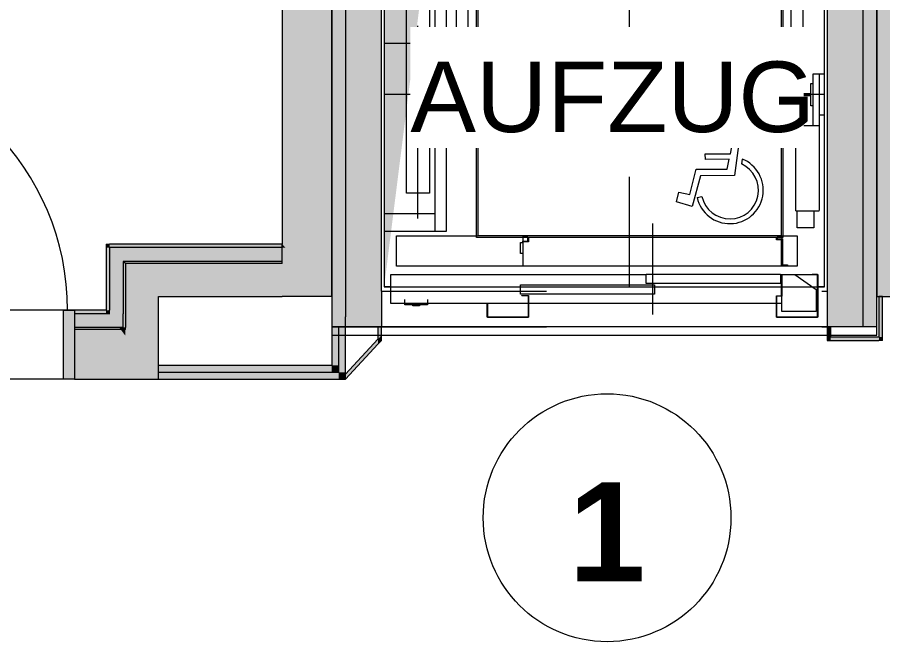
# Model space of a CAD drawing. Header units: metres. Extents: x -3 to 205, y -18 to 45.
# Drawn here: x 174.762 to 177.905, y 32.805 to 35.072 of the extents above; entities that cross this region are included whole.
import ezdxf

# ---------------------------------------------------------------- set-up
doc = ezdxf.new("R2010")
doc.units = ezdxf.units.M
doc.header["$MEASUREMENT"] = 0
doc.set_wipeout_variables(frame=1)
for name, pattern in [('Achse', [0.004, 0.002, -0.001, 0, -0.001]), ('Grenzlinie', [0.008, 0.003, -0.005]), ('Strichlinie mittel', [0.003, 0.002, -0.001]), ('Wipeout_Contour', [1, 0, -1])]:
    doc.linetypes.add(name, pattern=pattern)
for name, color, linetype in [('120 Wand Innen tragend', 7, 'Continuous'), ('170 Schachtwände', 7, 'Continuous'), ('430 Aufzug', 7, 'Continuous'), ('905 VP Beschriftung Übersicht.Übersicht', 7, 'Continuous')]:
    doc.layers.add(name, color=color, linetype=linetype)
doc.styles.add('ERSTELLTER_STIL_10', font='arial.ttf')
doc.styles.add('ERSTELLTER_STIL_9', font='arial.ttf')

# ---------------------------------------------------------------- blocks, each defined once
blk = doc.blocks.new('Wand_1_1', base_point=(176.0842, 34.0783))
at = {"layer": '430 Aufzug', "linetype": 'Continuous', "lineweight": 0, "true_color": 0x000000}
for points in [[(175.9042, 35.9383), (175.9542, 35.8883), (175.9542, 35.9383)], [(175.9042, 35.8883), (175.9542, 35.8883), (175.9042, 35.9383)], [(175.9042, 35.8883), (175.9042, 33.9483), (175.9542, 33.9844), (175.9542, 35.8883)], [(175.9542, 35.8883), (176.0842, 35.7583), (176.0842, 35.8883)], [(175.9542, 35.7583), (176.0842, 35.7583), (175.9542, 35.8883)], [(175.9542, 35.7583), (175.9542, 34.0783), (176.0842, 34.0783), (176.0842, 35.7583)], [(176.0842, 34.0783), (175.9542, 33.9844), (175.9542, 33.9483), (176.0842, 33.9483)], [(175.9542, 33.9844), (176.0842, 34.0783), (175.9542, 34.0783)], [(175.9542, 33.9844), (175.9042, 33.9483), (175.9542, 33.9483)]]:
    blk.add_hatch(color=18, dxfattribs=at).paths.add_polyline_path(points)
at = {"layer": '430 Aufzug', "color": 7, "linetype": 'Continuous', "lineweight": 18}
for p, q in [((176.0842, 35.8883), (175.9542, 35.8883)), ((175.9542, 35.8883), (175.9542, 35.7583)), ((175.9542, 35.7583), (175.9542, 34.0783)), ((175.9542, 34.0783), (175.9542, 33.9844)), ((175.9542, 33.9483), (175.9542, 33.9844))]:
    blk.add_line(p, q, dxfattribs=at)
at = {"layer": '430 Aufzug', "color": 7, "linetype": 'Continuous', "lineweight": 13, "flags": 128}
for points in [[(175.9042, 35.9383), (175.9542, 35.9383)], [(175.9042, 35.9383), (175.9042, 33.9483)], [(175.9042, 33.9483), (175.9542, 33.9483)]]:
    blk.add_lwpolyline(points, dxfattribs=at)
at = {"layer": '430 Aufzug', "color": 7, "linetype": 'Continuous', "lineweight": 18, "flags": 128}
for points in [[(176.0842, 34.0783), (176.0842, 35.7583)], [(175.9542, 33.9483), (176.0842, 33.9483)]]:
    blk.add_lwpolyline(points, dxfattribs=at)
blk = doc.blocks.new('Wand_3_1', base_point=(177.7042, 35.7583))
at = {"layer": '430 Aufzug', "linetype": 'Continuous', "lineweight": 0, "true_color": 0x000000}
for points in [[(177.8342, 35.8883), (177.8342, 33.9844), (177.8842, 33.9483), (177.8842, 35.8883)], [(177.8342, 34.0783), (177.8342, 35.7583), (177.7042, 35.7583), (177.7042, 34.0783)], [(177.7042, 34.0783), (177.7042, 33.9483), (177.8342, 33.9483), (177.8342, 33.9844)], [(177.7042, 34.0783), (177.8342, 33.9844), (177.8342, 34.0783)], [(177.8342, 33.9844), (177.8342, 33.9483), (177.8842, 33.9483)]]:
    blk.add_hatch(color=18, dxfattribs=at).paths.add_polyline_path(points)
at = {"layer": '430 Aufzug', "color": 7, "linetype": 'Continuous', "lineweight": 18}
for p, q in [((177.8342, 35.7583), (177.8342, 35.8883)), ((177.8342, 34.0783), (177.8342, 35.7583)), ((177.8342, 33.9844), (177.8342, 34.0783)), ((177.8342, 33.9483), (177.8342, 33.9844))]:
    blk.add_line(p, q, dxfattribs=at)
at = {"layer": '430 Aufzug', "color": 7, "linetype": 'Continuous', "lineweight": 13, "flags": 128}
for points in [[(177.8842, 33.9483), (177.8842, 35.8883)], [(177.8842, 33.9483), (177.8342, 33.9483)]]:
    blk.add_lwpolyline(points, dxfattribs=at)
at = {"layer": '430 Aufzug', "color": 7, "linetype": 'Continuous', "lineweight": 18, "flags": 128}
for points in [[(177.7042, 35.7583), (177.7042, 34.0783)], [(177.8342, 33.9483), (177.7042, 33.9483)]]:
    blk.add_lwpolyline(points, dxfattribs=at)
blk = doc.blocks.new('Einfache Türöffnung[1]_1', base_point=(166.9792, 39.9833))
at = {"layer": '430 Aufzug', "color": 7, "linetype": 'Continuous', "lineweight": 18}
for p, q in [((176.0842, 34.0783), (176.0842, 33.9483)), ((177.7042, 34.0783), (177.7042, 33.9483))]:
    blk.add_line(p, q, dxfattribs=at)
at = {"layer": '430 Aufzug', "color": 7, "linetype": 'Grenzlinie', "lineweight": 13, "ltscale": 200}
for p, q in [((176.0842, 34.0783), (177.7042, 34.0783)), ((176.0842, 33.9483), (177.7042, 33.9483))]:
    blk.add_line(p, q, dxfattribs=at)
blk = doc.blocks.new('Einfache Türöffnung[2]_1', base_point=(166.9792, 39.9833))
at = {"layer": '430 Aufzug', "color": 7, "linetype": 'Continuous', "lineweight": 18}
for p, q in [((176.0842, 34.0783), (176.0842, 33.9483)), ((177.7042, 34.0783), (177.7042, 33.9483))]:
    blk.add_line(p, q, dxfattribs=at)
at = {"layer": '430 Aufzug', "color": 7, "linetype": 'Grenzlinie', "lineweight": 13, "ltscale": 200}
for p, q in [((176.0842, 34.0783), (177.7042, 34.0783)), ((176.0842, 33.9483), (177.7042, 33.9483))]:
    blk.add_line(p, q, dxfattribs=at)
blk = doc.blocks.new('Wand_6_1', base_point=(176.0842, 34.0783))
at = {"layer": '430 Aufzug', "color": 7, "linetype": 'Continuous', "lineweight": 13}
for name in ['Einfache Türöffnung[1]_1', 'Einfache Türöffnung[2]_1']:
    blk.add_blockref(name, (166.9792, 39.9833), dxfattribs=at)
blk = doc.blocks.new('Decke_19_1', base_point=(175.9042, 33.9183))
at = {"layer": '430 Aufzug', "color": 7, "linetype": 'Continuous', "lineweight": 13, "flags": 128}
blk.add_lwpolyline([(175.9042, 33.9183), (177.8842, 33.9183), (177.8842, 33.9483), (175.9042, 33.9483)], close=True, dxfattribs=at)
blk = doc.blocks.new('Decke_20_1', base_point=(175.9042, 33.9183))
at = {"layer": '430 Aufzug', "color": 7, "linetype": 'Grenzlinie', "lineweight": 13, "ltscale": 200, "flags": 128}
blk.add_lwpolyline([(175.9042, 33.9183), (177.8842, 33.9183), (177.8842, 33.9483), (175.9042, 33.9483)], close=True, dxfattribs=at)
blk = doc.blocks.new('Metall Zargentür Typ3 27[17]_1', base_point=(166.9792, 39.9833))
at = {"layer": '120 Wand Innen tragend', "linetype": 'Continuous', "lineweight": 0, "true_color": 0xffffff}
for points in [[(173.9792, 34.0083), (173.9792, 33.7583), (174.0292, 33.7583), (174.0292, 34.0083)], [(174.9692, 33.7583), (174.9692, 34.0083), (174.9292, 34.0083), (174.9292, 33.7583)]]:
    blk.add_hatch(color=7, dxfattribs=at).paths.add_polyline_path(points)
at = {"layer": '120 Wand Innen tragend', "color": 8, "linetype": 'Continuous', "lineweight": 0}
blk.add_line((174.0142, 34.0083), (174.0142, 34.9383), dxfattribs=at)
at = {"layer": '120 Wand Innen tragend', "color": 7, "linetype": 'Strichlinie mittel', "lineweight": 13, "ltscale": 200}
for p, q in [((174.9692, 34.0083), (173.9792, 34.0083)), ((174.9692, 33.7583), (173.9792, 33.7583))]:
    blk.add_line(p, q, dxfattribs=at)
at = {"layer": '120 Wand Innen tragend', "color": 7, "linetype": 'Continuous', "lineweight": 13}
for p, q in [((173.9792, 34.0083), (174.0292, 34.0083)), ((173.9792, 33.7583), (173.9792, 34.0083)), ((173.9792, 34.0083), (173.9792, 33.9958)), ((173.9792, 34.0083), (173.9792, 33.9958)), ((173.9792, 33.9958), (173.9792, 33.9458)), ((173.9792, 33.9958), (173.9792, 33.9458)), ((174.0292, 34.0083), (174.0292, 33.7583)), ((174.9292, 33.7583), (174.9292, 34.0083)), ((174.9292, 34.0083), (174.9692, 34.0083)), ((174.9692, 34.0083), (174.9692, 33.7583)), ((174.9692, 34.0083), (174.9692, 33.9958)), ((174.9692, 34.0083), (174.9692, 33.9958)), ((174.9692, 33.9958), (174.9692, 33.9458)), ((174.9692, 33.9958), (174.9692, 33.9458)), ((173.9792, 33.9458), (173.9792, 33.9383)), ((173.9792, 33.9458), (173.9792, 33.9383)), ((174.9692, 33.9458), (174.9692, 33.9383)), ((174.9692, 33.9458), (174.9692, 33.9383)), ((174.0292, 33.7583), (173.9792, 33.7583)), ((174.9692, 33.7583), (174.9292, 33.7583))]:
    blk.add_line(p, q, dxfattribs=at)
at = {"layer": '120 Wand Innen tragend', "color": 7, "linetype": 'Continuous', "lineweight": 18}
for p, q in [((173.9792, 33.9383), (173.9792, 33.7583)), ((173.9792, 33.9383), (173.9792, 33.7583)), ((174.9692, 33.9383), (174.9692, 33.7583)), ((174.9692, 33.9383), (174.9692, 33.7583))]:
    blk.add_line(p, q, dxfattribs=at)
at = {"layer": '120 Wand Innen tragend', "color": 8, "linetype": 'Continuous', "lineweight": 0}
blk.add_arc((174.0142, 34.0083), 0.93, 0, 90, dxfattribs=at)
blk = doc.blocks.new('Wand_70_1', base_point=(173.8242, 33.9383))
at = {"layer": '120 Wand Innen tragend', "linetype": 'Continuous', "lineweight": 0, "true_color": 0x000000}
for points in [[(173.8242, 34.0083), (173.8242, 33.9958), (173.9792, 33.9958), (173.9792, 34.0083)], [(173.8242, 33.9958), (173.8242, 33.9458), (173.9792, 33.9458), (173.9792, 33.9958)], [(174.9692, 33.9958), (175.0842, 33.9958), (175.0842, 34.0083), (174.9692, 34.0083)], [(174.9692, 33.9458), (175.0967, 33.9458), (175.0967, 33.9919), (175.0937, 33.9958), (174.9692, 33.9958)], [(175.0967, 34.0083), (175.0842, 34.0083), (175.0937, 33.9958), (175.0967, 33.9958)], [(175.0937, 33.9958), (175.0842, 34.0083), (175.0842, 33.9958)], [(175.0937, 33.9958), (175.0967, 33.9919), (175.0967, 33.9958)], [(175.1467, 33.9458), (175.1467, 33.9958), (175.0967, 33.9958), (175.0967, 33.9919), (175.1317, 33.9458)], [(175.0967, 33.9458), (175.1317, 33.9458), (175.0967, 33.9919)], [(173.8242, 33.9383), (173.8242, 33.7583), (173.9792, 33.7583), (173.9792, 33.9383)], [(174.9692, 33.7583), (175.1542, 33.7583), (175.1542, 33.9162), (175.1374, 33.9383), (174.9692, 33.9383)], [(175.1374, 33.9383), (175.1467, 33.9261), (175.1467, 33.9383)], [(175.1467, 33.9383), (175.1467, 33.9261), (175.1542, 33.9162), (175.1542, 33.9383)], [(175.2742, 33.9383), (175.1542, 33.9383), (175.1542, 33.9162), (175.2742, 33.7583)], [(175.1542, 33.9162), (175.1542, 33.7583), (175.2742, 33.7583)]]:
    blk.add_hatch(color=18, dxfattribs=at).paths.add_polyline_path(points)
at = {"layer": '120 Wand Innen tragend', "linetype": 'Continuous', "lineweight": 0, "true_color": 0xffffff}
for points in [[(173.8242, 33.9458), (173.8242, 33.9383), (173.9792, 33.9383), (173.9792, 33.9458)], [(175.1317, 33.9458), (174.9692, 33.9458), (174.9692, 33.9383), (175.1374, 33.9383)], [(175.1467, 33.9383), (175.1467, 33.9458), (175.1317, 33.9458), (175.1374, 33.9383)], [(175.1542, 33.9383), (175.1542, 33.9458), (175.1467, 33.9458), (175.1467, 33.9383)]]:
    blk.add_hatch(color=7, dxfattribs=at).paths.add_polyline_path(points)
at = {"layer": '120 Wand Innen tragend', "color": 7, "linetype": 'Continuous', "lineweight": 13}
for p, q in [((173.9792, 33.9958), (173.8242, 33.9958)), ((173.9792, 34.0083), (173.9792, 33.9958)), ((173.9792, 33.9958), (173.9792, 33.9458)), ((174.9692, 34.0083), (174.9692, 33.9958)), ((175.0937, 33.9958), (174.9692, 33.9958)), ((174.9692, 33.9958), (174.9692, 33.9458)), ((175.0967, 33.9958), (175.0937, 33.9958)), ((175.0967, 33.9958), (175.0967, 34.0083)), ((175.1467, 33.9458), (175.1467, 33.9958)), ((173.9792, 33.9458), (173.8242, 33.9458)), ((173.9792, 33.9458), (173.9792, 33.9383)), ((175.1317, 33.9458), (174.9692, 33.9458)), ((174.9692, 33.9458), (174.9692, 33.9383)), ((175.1467, 33.9458), (175.1317, 33.9458))]:
    blk.add_line(p, q, dxfattribs=at)
at = {"layer": '120 Wand Innen tragend', "color": 7, "linetype": 'Continuous', "lineweight": 18}
for p, q in [((173.9792, 33.9383), (173.8242, 33.9383)), ((173.9792, 33.9383), (173.9792, 33.7583)), ((175.1374, 33.9383), (174.9692, 33.9383)), ((174.9692, 33.9383), (174.9692, 33.7583)), ((175.1467, 33.9383), (175.1374, 33.9383)), ((175.1542, 33.9383), (175.1467, 33.9383)), ((175.1542, 33.9383), (175.1542, 33.9458))]:
    blk.add_line(p, q, dxfattribs=at)
at = {"layer": '120 Wand Innen tragend', "color": 7, "linetype": 'Continuous', "lineweight": 13, "flags": 128}
for points in [[(173.9792, 34.0083), (173.8242, 34.0083)], [(173.8242, 34.0083), (173.8242, 33.9958)], [(173.8242, 33.9958), (173.8242, 33.9458)], [(175.0842, 34.0083), (174.9692, 34.0083)], [(173.8242, 33.9458), (173.8242, 33.9383)]]:
    blk.add_lwpolyline(points, dxfattribs=at)
at = {"layer": '120 Wand Innen tragend', "color": 7, "linetype": 'Continuous', "lineweight": 18, "flags": 128}
for points in [[(175.2742, 33.7583), (175.2742, 33.9383)], [(173.8242, 33.7583), (173.9792, 33.7583)], [(174.9692, 33.7583), (175.2742, 33.7583)]]:
    blk.add_lwpolyline(points, dxfattribs=at)
at = {"layer": '120 Wand Innen tragend', "color": 7, "linetype": 'Continuous', "lineweight": 13}
blk.add_blockref('Metall Zargentür Typ3 27[17]_1', (166.9792, 39.9833), dxfattribs=at)
blk = doc.blocks.new('Wand_142_1', base_point=(175.9042, 34.2483))
at = {"layer": '120 Wand Innen tragend', "linetype": 'Continuous', "lineweight": 0, "true_color": 0x000000}
for points in [[(175.7242, 35.9383), (175.7242, 34.2483), (175.7905, 34.1783), (175.9042, 34.1783), (175.9042, 35.9383)], [(175.736, 34.2358), (175.7242, 34.2483), (175.7242, 34.2358)], [(175.7242, 34.1858), (175.7834, 34.1858), (175.736, 34.2358), (175.7242, 34.2358)], [(175.7242, 34.1783), (175.7905, 34.1783), (175.7834, 34.1858), (175.7242, 34.1858)], [(175.7242, 34.1783), (175.7242, 34.0583), (175.9042, 34.0583), (175.7905, 34.1783)], [(175.9042, 34.1783), (175.7905, 34.1783), (175.9042, 34.0583)]]:
    blk.add_hatch(color=18, dxfattribs=at).paths.add_polyline_path(points)
at = {"layer": '120 Wand Innen tragend', "color": 7, "linetype": 'Continuous', "lineweight": 18}
for p, q in [((175.7242, 34.2358), (175.7242, 34.2483)), ((175.7242, 34.1858), (175.7242, 34.2358)), ((175.7242, 34.1783), (175.7242, 34.1858))]:
    blk.add_line(p, q, dxfattribs=at)
at = {"layer": '120 Wand Innen tragend', "color": 7, "linetype": 'Continuous', "lineweight": 18, "flags": 128}
for points in [[(175.7242, 35.9383), (175.7242, 34.2483)], [(175.9042, 34.0583), (175.9042, 35.9383)], [(175.9042, 34.0583), (175.7242, 34.0583)]]:
    blk.add_lwpolyline(points, dxfattribs=at)
blk = doc.blocks.new('Wand_143_1', base_point=(177.8842, 35.9383))
at = {"layer": '120 Wand Innen tragend', "linetype": 'Continuous', "lineweight": 0, "true_color": 0x000000}
for points in [[(178.0642, 34.2383), (178.0642, 35.9383), (177.8842, 35.9383), (177.8842, 34.2383)], [(178.0642, 34.2383), (177.8842, 34.0583), (178.0642, 34.0583)], [(177.8842, 34.2383), (177.8842, 34.0583), (178.0642, 34.2383)]]:
    blk.add_hatch(color=18, dxfattribs=at).paths.add_polyline_path(points)
at = {"layer": '120 Wand Innen tragend', "color": 7, "linetype": 'Continuous', "lineweight": 18, "flags": 128}
for points in [[(177.8842, 35.9383), (177.8842, 34.0583)], [(178.0642, 34.2383), (178.0642, 35.9383)], [(177.8842, 34.0583), (178.0642, 34.0583)]]:
    blk.add_lwpolyline(points, dxfattribs=at)
blk = doc.blocks.new('Wand_146_1', base_point=(175.2742, 33.7583))
at = {"layer": '170 Schachtwände', "linetype": 'Continuous', "lineweight": 0, "true_color": 0x000000}
for points in [[(175.9042, 33.8083), (175.2742, 33.8083), (175.2742, 33.7833), (175.9042, 33.7833)], [(175.9042, 33.8083), (175.9292, 33.7833), (175.9292, 33.8083)], [(175.9042, 33.7833), (175.9292, 33.7833), (175.9042, 33.8083)], [(175.9292, 33.7833), (175.2742, 33.7833), (175.2742, 33.7583), (175.9292, 33.7583)], [(175.9292, 33.7833), (175.9542, 33.7583), (175.9542, 33.7833)], [(175.9292, 33.7583), (175.9542, 33.7583), (175.9292, 33.7833)]]:
    blk.add_hatch(color=18, dxfattribs=at).paths.add_polyline_path(points)
at = {"layer": '170 Schachtwände', "color": 7, "linetype": 'Continuous', "lineweight": 18}
for p, q in [((175.2742, 33.7833), (175.9042, 33.7833)), ((175.9042, 33.7833), (175.9292, 33.7833))]:
    blk.add_line(p, q, dxfattribs=at)
at = {"layer": '170 Schachtwände', "color": 7, "linetype": 'Continuous', "lineweight": 18, "flags": 128}
for points in [[(175.9042, 33.8083), (175.2742, 33.8083)], [(175.2742, 33.7833), (175.2742, 33.8083)], [(175.2742, 33.7583), (175.2742, 33.7833)], [(175.9542, 33.7583), (175.9542, 33.7833)], [(175.2742, 33.7583), (175.9542, 33.7583)]]:
    blk.add_lwpolyline(points, dxfattribs=at)
blk = doc.blocks.new('Wand_147_1', base_point=(177.7042, 33.9483))
at = {"layer": '170 Schachtwände', "linetype": 'Continuous', "lineweight": 0, "true_color": 0x000000}
for points in [[(177.7167, 33.9108), (177.7167, 33.9483), (177.7042, 33.9483), (177.7042, 33.9108)], [(177.7167, 33.9108), (177.7042, 33.8983), (177.7167, 33.8983)], [(177.7042, 33.9108), (177.7042, 33.8983), (177.7167, 33.9108)]]:
    blk.add_hatch(color=18, dxfattribs=at).paths.add_polyline_path(points)
at = {"layer": '170 Schachtwände', "color": 7, "linetype": 'Continuous', "lineweight": 13, "flags": 128}
for points in [[(177.7042, 33.9483), (177.7042, 33.8983)], [(177.7042, 33.9483), (177.7167, 33.9483)], [(177.7167, 33.9108), (177.7167, 33.9483)], [(177.7042, 33.8983), (177.7167, 33.8983)]]:
    blk.add_lwpolyline(points, dxfattribs=at)
blk = doc.blocks.new('Wand_148_1', base_point=(175.0842, 33.9383))
at = {"layer": '120 Wand Innen tragend', "linetype": 'Continuous', "lineweight": 0, "true_color": 0x000000}
for points in [[(175.0967, 34.2483), (175.0842, 34.2483), (175.0967, 34.2358)], [(175.0967, 34.2358), (175.0842, 34.2483), (175.0842, 34.2358)], [(175.0967, 34.0083), (175.0967, 34.2358), (175.0842, 34.2358), (175.0842, 34.0083)], [(175.1467, 34.2358), (175.0967, 34.2358), (175.1467, 34.1858)], [(175.1467, 34.1858), (175.0967, 34.2358), (175.0967, 34.1858)], [(175.1467, 33.9958), (175.1467, 34.1858), (175.0967, 34.1858), (175.0967, 33.9958)], [(175.2742, 34.1783), (175.1542, 34.1783), (175.2742, 34.0583)], [(175.2742, 34.0583), (175.1542, 34.1783), (175.1542, 34.0583)], [(175.2742, 33.9383), (175.2742, 34.0583), (175.1542, 34.0583), (175.1542, 33.9383)]]:
    blk.add_hatch(color=18, dxfattribs=at).paths.add_polyline_path(points)
at = {"layer": '120 Wand Innen tragend', "linetype": 'Continuous', "lineweight": 0, "true_color": 0xffffff}
for points in [[(175.1542, 34.1858), (175.1467, 34.1858), (175.1542, 34.1783)], [(175.1542, 34.1783), (175.1467, 34.1858), (175.1467, 34.1783)], [(175.1542, 33.9458), (175.1542, 34.1783), (175.1467, 34.1783), (175.1467, 33.9458)]]:
    blk.add_hatch(color=7, dxfattribs=at).paths.add_polyline_path(points)
at = {"layer": '120 Wand Innen tragend', "color": 7, "linetype": 'Continuous', "lineweight": 13}
for p, q in [((175.1467, 34.2358), (175.0967, 34.2358)), ((175.0967, 34.2358), (175.0967, 34.1858)), ((175.0967, 34.1858), (175.0967, 34.0083)), ((175.1542, 34.1858), (175.1467, 34.1858)), ((175.1467, 34.1858), (175.1467, 34.1783)), ((175.1467, 34.1783), (175.1467, 33.9958)), ((175.0967, 33.9958), (175.0967, 34.0083)), ((175.1467, 33.9458), (175.1467, 33.9958))]:
    blk.add_line(p, q, dxfattribs=at)
at = {"layer": '120 Wand Innen tragend', "color": 7, "linetype": 'Continuous', "lineweight": 18}
for p, q in [((175.2742, 34.1783), (175.1542, 34.1783)), ((175.1542, 34.1783), (175.1542, 34.0583)), ((175.1542, 34.0583), (175.1542, 33.9458)), ((175.1542, 33.9383), (175.1542, 33.9458))]:
    blk.add_line(p, q, dxfattribs=at)
at = {"layer": '120 Wand Innen tragend', "color": 7, "linetype": 'Continuous', "lineweight": 13, "flags": 128}
for points in [[(175.0842, 34.2483), (175.0967, 34.2483)], [(175.0842, 34.2483), (175.0842, 34.0083)]]:
    blk.add_lwpolyline(points, dxfattribs=at)
at = {"layer": '120 Wand Innen tragend', "color": 7, "linetype": 'Continuous', "lineweight": 18, "flags": 128}
blk.add_lwpolyline([(175.2742, 33.9383), (175.2742, 34.0583)], dxfattribs=at)
blk = doc.blocks.new('Wand_149_1', base_point=(175.0842, 34.2483))
at = {"layer": '120 Wand Innen tragend', "linetype": 'Continuous', "lineweight": 0, "true_color": 0x000000}
for points in [[(175.0967, 34.2358), (175.7242, 34.2358), (175.7242, 34.2483), (175.0967, 34.2483)], [(175.1467, 34.1858), (175.7242, 34.1858), (175.7242, 34.2358), (175.1467, 34.2358)], [(175.2742, 34.0583), (175.7242, 34.0583), (175.7242, 34.1783), (175.2742, 34.1783)]]:
    blk.add_hatch(color=18, dxfattribs=at).paths.add_polyline_path(points)
at = {"layer": '120 Wand Innen tragend', "linetype": 'Continuous', "lineweight": 0, "true_color": 0xffffff}
blk.add_hatch(color=7, dxfattribs=at).paths.add_polyline_path([(175.1542, 34.1783), (175.7242, 34.1783), (175.7242, 34.1858), (175.1542, 34.1858)])
at = {"layer": '120 Wand Innen tragend', "color": 7, "linetype": 'Continuous', "lineweight": 13}
for p, q in [((175.1467, 34.2358), (175.0967, 34.2358)), ((175.7242, 34.2358), (175.1467, 34.2358)), ((175.1542, 34.1858), (175.1467, 34.1858)), ((175.7242, 34.1858), (175.1542, 34.1858))]:
    blk.add_line(p, q, dxfattribs=at)
at = {"layer": '120 Wand Innen tragend', "color": 7, "linetype": 'Continuous', "lineweight": 18}
for p, q in [((175.7242, 34.2358), (175.7242, 34.2483)), ((175.7242, 34.1858), (175.7242, 34.2358)), ((175.2742, 34.1783), (175.1542, 34.1783)), ((175.7242, 34.1783), (175.2742, 34.1783)), ((175.7242, 34.1783), (175.7242, 34.1858))]:
    blk.add_line(p, q, dxfattribs=at)
at = {"layer": '120 Wand Innen tragend', "color": 7, "linetype": 'Continuous', "lineweight": 13, "flags": 128}
blk.add_lwpolyline([(175.7242, 34.2483), (175.0967, 34.2483)], dxfattribs=at)
at = {"layer": '120 Wand Innen tragend', "color": 7, "linetype": 'Continuous', "lineweight": 18, "flags": 128}
blk.add_lwpolyline([(175.2742, 34.0583), (175.7242, 34.0583)], dxfattribs=at)
blk = doc.blocks.new('Wand_185_1', base_point=(177.9042, 34.2383))
at = {"layer": '170 Schachtwände', "linetype": 'Continuous', "lineweight": 0, "true_color": 0x000000}
for points in [[(177.9042, 33.9108), (177.9042, 34.0583), (177.8917, 34.0583), (177.8917, 33.9108)], [(177.8917, 33.8983), (177.9042, 33.8983), (177.8917, 33.9108)], [(177.8917, 33.9108), (177.9042, 33.8983), (177.9042, 33.9108)]]:
    blk.add_hatch(color=18, dxfattribs=at).paths.add_polyline_path(points)
at = {"layer": '170 Schachtwände', "color": 7, "linetype": 'Continuous', "lineweight": 13, "flags": 128}
for points in [[(177.8917, 34.0583), (177.8917, 33.9108)], [(177.9042, 34.0583), (177.8917, 34.0583)], [(177.9042, 33.8983), (177.9042, 34.0583)], [(177.9042, 33.8983), (177.8917, 33.8983)]]:
    blk.add_lwpolyline(points, dxfattribs=at)
blk = doc.blocks.new('Wand_201_1', base_point=(177.9042, 33.8983))
at = {"layer": '170 Schachtwände', "linetype": 'Continuous', "lineweight": 0, "true_color": 0x000000}
blk.add_hatch(color=18, dxfattribs=at).paths.add_polyline_path([(177.8917, 33.9108), (177.7167, 33.9108), (177.7167, 33.8983), (177.8917, 33.8983)])
at = {"layer": '170 Schachtwände', "color": 7, "linetype": 'Continuous', "lineweight": 13, "flags": 128}
for points in [[(177.8917, 33.9108), (177.7167, 33.9108)], [(177.7167, 33.8983), (177.8917, 33.8983)]]:
    blk.add_lwpolyline(points, dxfattribs=at)
blk = doc.blocks.new('Wand_208_1', base_point=(176.0842, 33.9483))
at = {"layer": '170 Schachtwände', "linetype": 'Continuous', "lineweight": 0, "true_color": 0x000000}
for points in [[(176.0842, 33.9167), (176.0842, 33.9483), (176.0717, 33.9483), (176.0717, 33.9032)], [(176.0717, 33.9032), (176.0842, 33.8983), (176.0842, 33.9167)], [(176.0717, 33.9032), (176.0717, 33.8849), (176.0842, 33.8983)]]:
    blk.add_hatch(color=18, dxfattribs=at).paths.add_polyline_path(points)
at = {"layer": '170 Schachtwände', "color": 7, "linetype": 'Continuous', "lineweight": 13, "flags": 128}
for points in [[(176.0717, 33.9483), (176.0717, 33.9032)], [(176.0842, 33.9483), (176.0717, 33.9483)], [(176.0842, 33.8983), (176.0842, 33.9483)], [(176.0842, 33.8983), (176.0717, 33.8849)]]:
    blk.add_lwpolyline(points, dxfattribs=at)
blk = doc.blocks.new('Wand_209_1', base_point=(175.9542, 33.7583))
at = {"layer": '170 Schachtwände', "linetype": 'Continuous', "lineweight": 0, "true_color": 0x000000}
blk.add_hatch(color=18, dxfattribs=at).paths.add_polyline_path([(176.0717, 33.9032), (175.9542, 33.7767), (175.9542, 33.7583), (176.0717, 33.8849)])
at = {"layer": '170 Schachtwände', "color": 7, "linetype": 'Continuous', "lineweight": 13, "flags": 128}
for points in [[(176.0717, 33.9032), (175.9542, 33.7767)], [(175.9542, 33.7583), (176.0717, 33.8849)], [(175.9542, 33.7583), (175.9542, 33.7767)]]:
    blk.add_lwpolyline(points, dxfattribs=at)
blk = doc.blocks.new('27 OtisGen2life S1600x1655[1]_1', base_point=(177.6942, 34.0933))
at = {"layer": '430 Aufzug', "linetype": 'Continuous', "lineweight": 0, "true_color": 0x323232}
blk.add_hatch(color=250, dxfattribs=at).paths.add_polyline_path([(177.6942, 35.7483), (176.0942, 35.7483), (176.0942, 34.0933), (176.2792, 35.5599)])
at = {"layer": '430 Aufzug', "color": 7, "linetype": 'Continuous', "lineweight": 13}
for p, q in [((176.0942, 35.7483), (176.0942, 34.0933)), ((177.6942, 35.7483), (176.0942, 35.7483)), ((177.6942, 34.0933), (177.6942, 35.7483)), ((176.4302, 35.6843), (177.5422, 35.6843)), ((176.4302, 34.2723), (176.4302, 35.6843)), ((177.5422, 35.6843), (177.5422, 34.2723)), ((176.0972, 35.6623), (176.3192, 35.6623)), ((176.2792, 34.2943), (176.2792, 35.6623)), ((176.3192, 35.6623), (176.3192, 34.2943)), ((176.4362, 35.6783), (177.5362, 35.6783)), ((176.4362, 34.2783), (176.4362, 35.6783)), ((177.5362, 35.6783), (177.5362, 34.2783)), ((176.2792, 35.5973), (176.0942, 35.5973)), ((177.6062, 35.5263), (177.6942, 35.5263)), ((177.6062, 35.1763), (177.6062, 35.5263)), ((176.1752, 34.4333), (176.1752, 35.5233)), ((176.1752, 35.5233), (176.2592, 35.5233)), ((176.2592, 35.5233), (176.2592, 34.4333)), ((176.3572, 34.6838), (176.3572, 35.3721)), ((176.3572, 35.3721), (176.3997, 35.3721)), ((176.3997, 34.7568), (176.3997, 35.3721)), ((177.5727, 35.3721), (177.6062, 35.3721)), ((177.5727, 34.7568), (177.5727, 35.3721)), ((177.6942, 35.1763), (177.6062, 35.1763)), ((177.6152, 35.1763), (177.6152, 34.6838)), ((177.6942, 35.1558), (177.6152, 35.1558)), ((177.6532, 34.8663), (177.6942, 34.8663)), ((177.6532, 34.6793), (177.6532, 34.8663)), ((177.6752, 34.8663), (177.6752, 34.3708)), ((176.3192, 34.8323), (176.3282, 34.8323)), ((176.3282, 34.8323), (176.3282, 34.7503)), ((177.6442, 34.7503), (177.6442, 34.8323)), ((177.6442, 34.8323), (177.6532, 34.8323)), ((176.3282, 34.7958), (176.4302, 34.7958)), ((176.4302, 34.7868), (176.3282, 34.7868)), ((177.5422, 34.7958), (177.6442, 34.7958)), ((177.6442, 34.7868), (177.5422, 34.7868)), ((176.3282, 34.7503), (176.3192, 34.7503)), ((176.3997, 34.7568), (176.3572, 34.7568)), ((177.6152, 34.7568), (177.5727, 34.7568)), ((177.6532, 34.7503), (177.6442, 34.7503)), ((177.6942, 34.7163), (177.6752, 34.7163)), ((176.4302, 34.6838), (176.3572, 34.6838)), ((177.6152, 34.6838), (177.5422, 34.6838)), ((177.5894, 34.6793), (177.6752, 34.6793)), ((177.5894, 34.3693), (177.5894, 34.6793)), ((177.3522, 34.5764), (177.3625, 34.6269)), ((177.3869, 34.643), (177.3674, 34.4974)), ((177.2611, 34.5761), (177.3522, 34.5764)), ((177.2612, 34.5561), (177.2611, 34.5761)), ((177.3481, 34.5565), (177.2612, 34.5561)), ((177.3408, 34.5209), (177.3481, 34.5565)), ((177.3947, 34.5575), (177.3923, 34.5396)), ((177.205, 34.4289), (177.2275, 34.5204)), ((177.2275, 34.5204), (177.3408, 34.5209)), ((177.2437, 34.4969), (177.2133, 34.385)), ((177.3674, 34.4974), (177.2437, 34.4969)), ((176.2592, 34.4333), (176.1752, 34.4333)), ((177.1558, 34.4024), (177.1645, 34.4377)), ((177.1645, 34.4377), (177.205, 34.4289)), ((177.2133, 34.385), (177.1558, 34.4024)), ((177.2314, 34.4175), (177.2483, 34.4213)), ((177.5894, 34.3693), (177.6752, 34.3693)), ((177.5952, 34.3078), (177.5952, 34.3693)), ((177.5952, 34.3078), (177.5952, 34.3693)), ((177.6552, 34.3693), (177.6552, 34.3078)), ((177.6552, 34.3693), (177.6552, 34.3078)), ((176.0942, 34.3593), (176.2792, 34.3593)), ((177.6552, 34.3078), (177.5952, 34.3078)), ((177.6552, 34.3078), (177.5952, 34.3078)), ((176.3192, 34.2943), (176.0972, 34.2943)), ((176.1392, 34.1683), (176.1392, 34.2783)), ((176.1392, 34.2783), (176.4332, 34.2783)), ((177.5422, 34.2723), (176.4302, 34.2723)), ((177.5362, 34.2783), (176.4362, 34.2783)), ((176.5992, 34.2753), (176.5992, 34.2783)), ((176.5992, 34.2593), (176.5992, 34.2753)), ((176.5992, 34.2753), (176.6162, 34.2753)), ((176.6162, 34.2593), (176.6162, 34.2753)), ((176.6162, 34.2593), (176.6162, 34.2753)), ((176.6192, 34.2753), (176.6192, 34.2563)), ((176.6192, 34.2753), (176.6192, 34.2563)), ((177.5192, 34.2643), (177.5192, 34.2753)), ((177.5192, 34.2643), (177.5192, 34.2753)), ((177.5222, 34.2753), (177.5222, 34.2673)), ((177.5222, 34.2753), (177.5222, 34.2673)), ((177.5222, 34.2753), (177.5392, 34.2753)), ((177.5222, 34.2673), (177.5412, 34.2673)), ((177.5222, 34.2673), (177.5412, 34.2673)), ((177.5392, 34.2783), (177.5942, 34.2783)), ((177.5392, 34.2783), (177.5942, 34.2783)), ((177.5392, 34.2783), (177.5392, 34.2753)), ((177.5392, 34.2753), (177.5392, 34.2673)), ((177.5412, 34.2673), (177.5412, 34.1733)), ((177.5412, 34.2673), (177.5412, 34.1733)), ((177.5942, 34.2783), (177.5942, 34.1683)), ((177.5942, 34.2783), (177.5942, 34.1683)), ((176.5892, 34.2143), (176.5892, 34.2543)), ((176.5892, 34.2543), (176.5992, 34.2543)), ((176.5892, 34.2143), (176.5892, 34.2543)), ((176.5892, 34.2543), (176.5992, 34.2543)), ((176.5977, 34.2563), (176.5977, 34.2593)), ((176.5977, 34.2593), (176.6162, 34.2593)), ((176.5977, 34.2563), (176.5977, 34.2593)), ((176.5977, 34.2593), (176.6162, 34.2593)), ((176.6192, 34.2563), (176.5977, 34.2563)), ((176.6192, 34.2563), (176.5977, 34.2563)), ((176.5992, 34.1683), (176.5992, 34.2563)), ((177.5382, 34.2643), (177.5192, 34.2643)), ((177.5382, 34.2643), (177.5192, 34.2643)), ((177.5382, 34.1703), (177.5382, 34.2643)), ((177.5382, 34.1703), (177.5382, 34.2643)), ((176.5992, 34.2143), (176.5892, 34.2143)), ((176.5992, 34.2143), (176.5892, 34.2143)), ((177.5412, 34.1733), (177.5597, 34.1733)), ((177.5412, 34.1733), (177.5597, 34.1733)), ((177.5597, 34.1733), (177.5597, 34.1703)), ((177.5597, 34.1733), (177.5597, 34.1703)), ((176.5992, 34.1683), (176.1392, 34.1683)), ((176.5992, 34.1683), (176.1392, 34.1683)), ((177.5392, 34.1683), (176.5992, 34.1683)), ((177.5597, 34.1703), (177.5382, 34.1703)), ((177.5597, 34.1703), (177.5382, 34.1703)), ((177.5392, 34.1703), (177.5392, 34.1683)), ((177.5942, 34.1683), (177.5392, 34.1683)), ((177.5942, 34.1683), (177.5392, 34.1683)), ((176.1192, 34.0333), (176.1192, 34.1383)), ((176.1192, 34.1383), (177.0467, 34.1383)), ((177.0467, 34.1053), (177.0467, 34.1393)), ((177.0467, 34.1393), (177.5341, 34.1393)), ((177.5341, 34.1393), (177.5341, 34.1053)), ((177.5341, 34.1383), (177.5382, 34.1383)), ((177.5382, 34.1388), (177.5592, 34.1388)), ((177.5382, 34.0603), (177.5382, 34.1388)), ((177.5392, 34.0033), (177.5392, 34.1383)), ((177.5392, 34.1383), (177.5862, 34.1383)), ((177.5392, 34.1378), (177.5392, 34.0593)), ((177.5592, 34.1388), (177.5592, 34.1383)), ((177.5862, 34.1383), (177.6497, 34.1383)), ((177.5862, 34.1383), (177.6632, 34.0833)), ((177.6497, 34.1378), (177.6497, 34.1388)), ((177.6497, 34.1388), (177.6702, 34.1388)), ((177.6692, 34.1378), (177.6497, 34.1378)), ((177.6692, 34.1378), (177.6692, 34.0333)), ((177.6692, 33.9838), (177.6692, 34.1378)), ((177.6702, 34.1388), (177.6702, 33.9828)), ((176.1192, 34.0933), (176.0942, 34.0933)), ((176.0942, 34.0933), (176.1192, 34.0933)), ((176.0942, 34.0933), (177.6942, 34.0933)), ((176.5892, 34.0663), (176.5892, 34.1003)), ((176.5892, 34.1003), (177.0766, 34.1003)), ((177.5341, 34.1053), (177.0467, 34.1053)), ((177.0766, 34.1003), (177.0766, 34.0663)), ((177.6632, 34.0833), (177.6632, 34.0033)), ((177.6942, 34.0933), (177.6702, 34.0933)), ((177.6702, 34.0933), (177.6942, 34.0933)), ((177.0766, 34.0663), (176.5892, 34.0663)), ((176.5947, 34.0613), (176.5947, 34.0623)), ((176.5947, 34.0623), (176.6192, 34.0623)), ((176.6182, 34.0613), (176.5947, 34.0613)), ((176.6182, 33.9838), (176.6182, 34.0613)), ((176.6192, 34.0623), (176.6192, 33.9828)), ((177.5192, 34.0603), (177.5382, 34.0603)), ((177.5192, 33.9828), (177.5192, 34.0603)), ((177.5392, 34.0593), (177.5202, 34.0593)), ((177.5202, 34.0593), (177.5202, 33.9838)), ((176.4287, 34.0333), (176.1192, 34.0333)), ((176.4287, 34.0328), (176.4287, 34.0338)), ((176.4287, 34.0338), (176.4692, 34.0338)), ((176.4682, 34.0328), (176.4287, 34.0328)), ((176.4682, 33.9828), (176.4682, 34.0328)), ((176.4692, 34.0338), (176.4692, 33.9838)), ((176.6182, 34.0333), (176.4692, 34.0333)), ((177.5192, 34.0333), (176.6192, 34.0333)), ((177.5392, 34.0333), (177.5202, 34.0333)), ((177.6692, 34.0333), (177.6632, 34.0333)), ((177.6632, 34.0033), (177.5392, 34.0033)), ((176.6192, 33.9828), (176.4682, 33.9828)), ((176.4692, 33.9838), (176.6182, 33.9838)), ((177.6702, 33.9828), (177.5192, 33.9828)), ((177.5202, 33.9838), (177.6692, 33.9838))]:
    blk.add_line(p, q, dxfattribs=at)
at = {"layer": '430 Aufzug', "color": 7, "linetype": 'Achse', "lineweight": 13, "ltscale": 200}
for p, q in [((176.9862, 34.0933), (176.9862, 35.7483)), ((176.2172, 34.3413), (176.2172, 35.6153)), ((176.0942, 34.9783), (176.3642, 34.9783)), ((177.6942, 34.7913), (176.0942, 34.7913)), ((177.0692, 34.3233), (177.0692, 33.9933))]:
    blk.add_line(p, q, dxfattribs=at)
at = {"layer": '430 Aufzug', "color": 7, "linetype": 'Continuous', "lineweight": 13}
for centre, radius, start, end in [((177.3579, 34.6621), 0.0347, 326.5723, 277.3675), ((177.35, 34.4444), 0.1216, 192.7923, 68.4146), ((177.35, 34.4444), 0.1042, 192.7923, 66.0275)]:
    blk.add_arc(centre, radius, start, end, dxfattribs=at)
blk = doc.blocks.new('27_otis Taster[2]_1', base_point=(176.2107, 34.0478))
at = {"layer": '430 Aufzug', "color": 7, "linetype": 'Continuous', "lineweight": 13}
for p, q in [((176.1692, 34.0278), (176.1692, 34.0478)), ((176.2522, 34.0478), (176.2522, 34.0278)), ((176.2522, 34.0278), (176.1692, 34.0278)), ((176.1957, 34.0273), (176.1957, 34.0278)), ((176.1968, 34.0273), (176.1957, 34.0273)), ((176.2001, 34.0273), (176.1968, 34.0273)), ((176.1987, 34.0268), (176.1996, 34.0268)), ((176.1987, 34.0248), (176.1987, 34.0268)), ((176.1996, 34.0248), (176.1987, 34.0248)), ((176.1996, 34.0268), (176.2022, 34.0268)), ((176.2022, 34.0248), (176.1996, 34.0248)), ((176.205, 34.0273), (176.2001, 34.0273)), ((176.2022, 34.0268), (176.2061, 34.0268)), ((176.2061, 34.0248), (176.2022, 34.0248)), ((176.2107, 34.0273), (176.205, 34.0273)), ((176.2061, 34.0268), (176.2107, 34.0268)), ((176.2107, 34.0248), (176.2061, 34.0248)), ((176.2164, 34.0273), (176.2107, 34.0273)), ((176.2107, 34.0268), (176.2153, 34.0268)), ((176.2153, 34.0248), (176.2107, 34.0248)), ((176.2153, 34.0268), (176.2192, 34.0268)), ((176.2192, 34.0248), (176.2153, 34.0248)), ((176.2213, 34.0273), (176.2164, 34.0273)), ((176.2192, 34.0268), (176.2218, 34.0268)), ((176.2218, 34.0248), (176.2192, 34.0248)), ((176.2246, 34.0273), (176.2213, 34.0273)), ((176.2218, 34.0268), (176.2227, 34.0268)), ((176.2227, 34.0248), (176.2218, 34.0248)), ((176.2227, 34.0268), (176.2227, 34.0248)), ((176.2257, 34.0273), (176.2246, 34.0273)), ((176.2257, 34.0278), (176.2257, 34.0273))]:
    blk.add_line(p, q, dxfattribs=at)
blk = doc.blocks.new('Wand_237_1', base_point=(175.9542, 33.7583))
at = {"layer": '170 Schachtwände', "linetype": 'Continuous', "lineweight": 0, "true_color": 0x000000}
for points in [[(175.9292, 33.8083), (175.9292, 33.9483), (175.9042, 33.9483), (175.9042, 33.8083)], [(175.9542, 33.7833), (175.9542, 33.9483), (175.9292, 33.9483), (175.9292, 33.7833)]]:
    blk.add_hatch(color=18, dxfattribs=at).paths.add_polyline_path(points)
at = {"layer": '170 Schachtwände', "color": 7, "linetype": 'Continuous', "lineweight": 18}
for p, q in [((175.9292, 33.8083), (175.9292, 33.9483)), ((175.9292, 33.7833), (175.9292, 33.8083))]:
    blk.add_line(p, q, dxfattribs=at)
at = {"layer": '170 Schachtwände', "color": 7, "linetype": 'Continuous', "lineweight": 18, "flags": 128}
for points in [[(175.9292, 33.9483), (175.9042, 33.9483)], [(175.9042, 33.9483), (175.9042, 33.8083)], [(175.9542, 33.9483), (175.9292, 33.9483)], [(175.9542, 33.7833), (175.9542, 33.9483)]]:
    blk.add_lwpolyline(points, dxfattribs=at)

msp = doc.modelspace()

# ---------------------------------------------------------------- linework, layer by layer
at = {"layer": '905 VP Beschriftung Übersicht.Übersicht', "color": 7, "linetype": 'Continuous', "lineweight": 13}
msp.add_circle((176.9042, 33.255), 0.45, dxfattribs=at)

# ---------------------------------------------------------------- block references
at = {"layer": '120 Wand Innen tragend', "color": 7, "lineweight": 25}
for name, p in [('Wand_142_1', (175.9042, 34.2483)), ('Wand_143_1', (177.8842, 35.9383)), ('Wand_70_1', (173.8242, 33.9383)), ('Wand_148_1', (175.0842, 33.9383)), ('Wand_149_1', (175.0842, 34.2483))]:
    msp.add_blockref(name, p, dxfattribs=at)
at = {"layer": '170 Schachtwände', "color": 7, "lineweight": 13}
for name, p in [('Wand_185_1', (177.9042, 34.2383)), ('Wand_208_1', (176.0842, 33.9483)), ('Wand_147_1', (177.7042, 33.9483)), ('Wand_209_1', (175.9542, 33.7583)), ('Wand_201_1', (177.9042, 33.8983))]:
    msp.add_blockref(name, p, dxfattribs=at)
at = {"layer": '170 Schachtwände', "color": 7, "lineweight": 35}
for name, p in [('Wand_237_1', (175.9542, 33.7583)), ('Wand_146_1', (175.2742, 33.7583))]:
    msp.add_blockref(name, p, dxfattribs=at)
at = {"layer": '430 Aufzug', "color": 7, "lineweight": 25}
for name, p in [('Wand_1_1', (176.0842, 34.0783)), ('Wand_3_1', (177.7042, 35.7583)), ('Wand_6_1', (176.0842, 34.0783))]:
    msp.add_blockref(name, p, dxfattribs=at)
at = {"layer": '430 Aufzug', "color": 7, "linetype": 'Continuous', "lineweight": 13}
for name, p in [('27 OtisGen2life S1600x1655[1]_1', (177.6942, 34.0933)), ('27_otis Taster[2]_1', (176.2107, 34.0478)), ('Decke_19_1', (175.9042, 33.9183)), ('Decke_20_1', (175.9042, 33.9183))]:
    msp.add_blockref(name, p, dxfattribs=at)

# ---------------------------------------------------------------- texts
at = {"layer": '905 VP Beschriftung Übersicht.Übersicht', "color": 7, "linetype": 'Continuous', "lineweight": 13, "insert": (176.9042, 33.0236), "char_height": 0.360003, "attachment_point": 8, "style": 'ERSTELLTER_STIL_10'}
msp.add_mtext('\\A1;{\\pqc;\\fHelvetica|b1|i0|c0|p0;\\W1.000000;1}', dxfattribs=at)

# ---------------------------------------------------------------- next in the draw order: wipeouts: each hides what was drawn before it
at = {"color": 7, "linetype": 'Wipeout_Contour', "lineweight": 13, "ltscale": 721.196829}
msp.add_wipeout([(176.1896, 35.0363), (177.6188, 35.0363), (177.6188, 34.5975), (176.1896, 34.5975)], dxfattribs=at).dxf.layer = '905 VP Beschriftung Übersicht.Übersicht'

# ---------------------------------------------------------------- next in the draw order: texts
at = {"layer": '905 VP Beschriftung Übersicht.Übersicht', "color": 7, "linetype": 'Continuous', "lineweight": 13, "insert": (176.1896, 34.7817), "char_height": 0.256, "attachment_point": 4, "style": 'ERSTELLTER_STIL_9'}
msp.add_mtext('\\A1;{\\pql;\\fHelvetica|b0|i0|c0|p0;\\W1.000000;AUFZUG}', dxfattribs=at)

doc.saveas('drawing.dxf')
